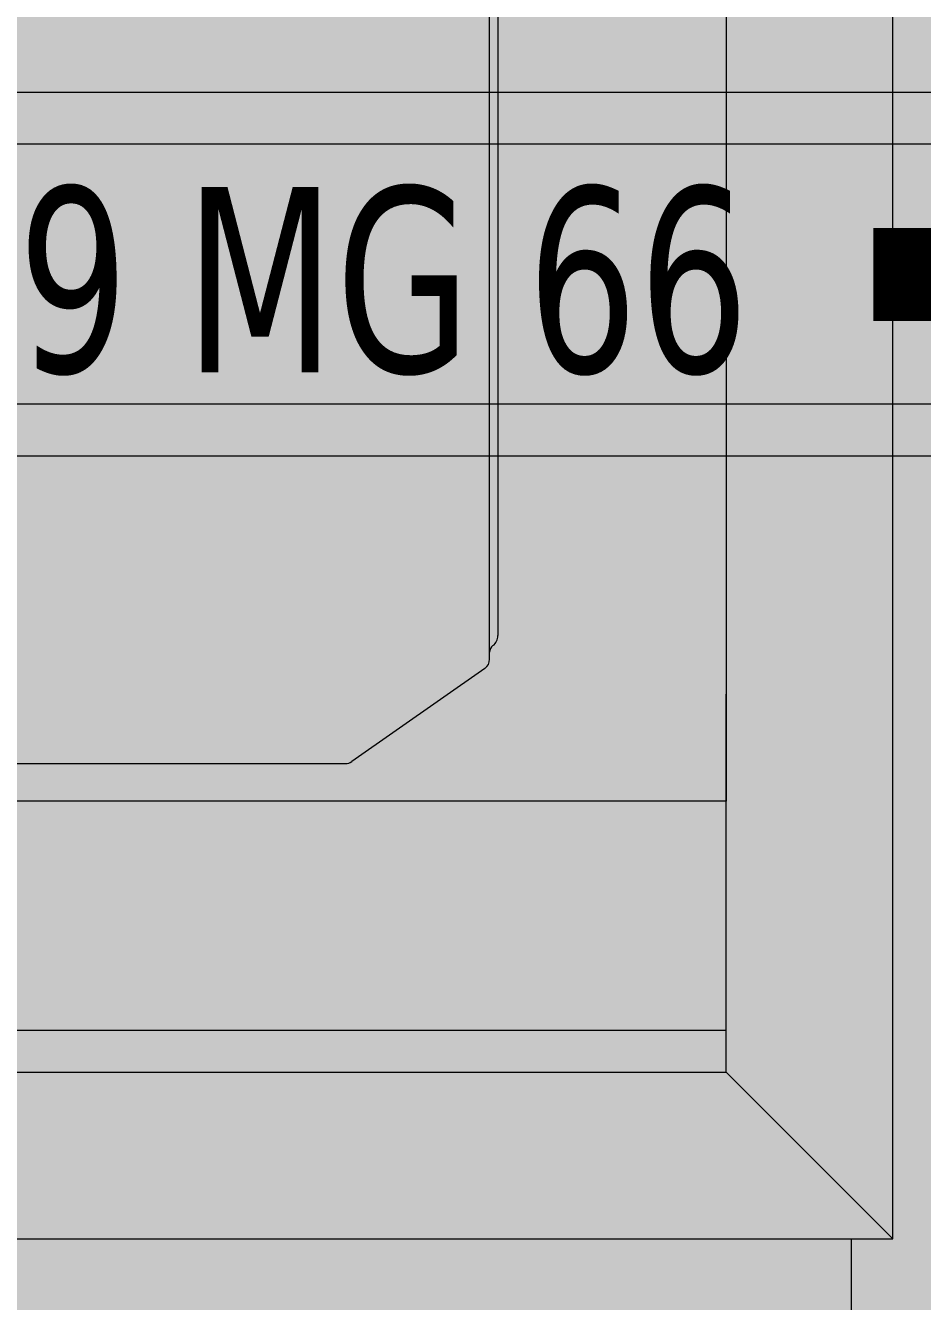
# Model space of a CAD drawing. Header units: centimetres. Extents: x 405564 to 502064, y 46284 to 60634.
# Drawn here: x 484553.48 to 484577.67, y 56054.85 to 56089.27 of the extents above; entities that cross this region are included whole.
import ezdxf
from ezdxf.enums import TextEntityAlignment as Align

# ---------------------------------------------------------------- set-up
doc = ezdxf.new("R2010")
doc.units = ezdxf.units.CM
doc.layers.get('0').update_dxf_attribs({"color": 8, "lineweight": 9})
for name, color, linetype, lineweight in [('0-KRCN-AYDINLATMA-130426', 8, 'Continuous', 9), ('0-KRCN-MİMARİ-220526', 8, 'Continuous', 9), ('Visible (ISO)', 8, 'Continuous', 18)]:
    doc.layers.add(name, color=color, linetype=linetype, lineweight=lineweight)
doc.layers.add('AS_NOT_MIMARI', color=8, linetype='Continuous')
doc.styles.add('TAHOMA', font='tahoma.ttf')

# ---------------------------------------------------------------- blocks, each defined once
blk = doc.blocks.new('YPL 064U 40OD00 8K89 149 MG 66')
at = {"layer": '0-KRCN-AYDINLATMA-130426'}
for points in [[(75.25, -2.9), (75.25, 2.9, 0.414214), (73.25, 4.9), (-73.25, 4.9, 0.414214), (-75.25, 2.9), (-75.25, -2.9, 0.414214), (-73.25, -4.9), (73.25, -4.9, 0.414214)], [(73.85, -2.5), (73.85, 2.5, 0.414214), (72.85, 3.5), (-72.85, 3.5, 0.414214), (-73.85, 2.5), (-73.85, -2.5, 0.414214), (-72.85, -3.5), (72.85, -3.5, 0.414214)]]:
    blk.add_lwpolyline(points, format="xyb", close=True, dxfattribs=at)
at = {"layer": '0-KRCN-AYDINLATMA-130426', "const_width": 2.508, "elevation": 1.254}
blk.add_lwpolyline([(45.352, -0.008), (71.347, -0.008)], dxfattribs=at)
at = {"layer": '0-KRCN-AYDINLATMA-130426', "ltscale": 60, "style": 'TAHOMA', "width": 0.8}
blk.add_text('YPL 064U 40OD00 8K89 149 MG 66', height=5, dxfattribs=at).set_placement((0.002, -0.148), align=Align.MIDDLE_CENTER)
blk = doc.blocks.new('G$C546873DE')
at = {"layer": '0-KRCN-AYDINLATMA-130426'}
blk.add_blockref('YPL 064U 40OD00 8K89 149 MG 66', (13966.93, 8948.546), dxfattribs=at)
blk = doc.blocks.new('A$Cdfb98813')
h = blk.add_hatch()
h.set_pattern_fill('ANGLE', color=256)
h.set_pattern_definition([(0, (-482318.783, -59032.118), (0, 6.985), [5.08, -1.905]), (90, (-482318.783, -59032.118), (-6.985, 4e-16), [5.08, -1.905])])
h.paths.add_polyline_path([(2235.139, -683), (325.139, -683), (325.139, -933.015), (2235.139, -933.015)])
h.paths.add_polyline_path([(800, -700), (900, -700), (900, -800), (800, -800)], flags=16)
h.paths.add_polyline_path([(1700, -700), (1800, -700), (1800, -800), (1700, -800)], flags=16)
at = {"layer": 'Visible (ISO)'}
for p, q in [((727.127, -776.029), (727.127, -723.529)), ((722.627, -735.341), (722.627, -762.776)), ((716.252, -749.779), (716.252, -739.166)), ((716.477, -739.804), (716.477, -759.754)), ((716.252, -760.391), (716.252, -749.779)), ((716.124, -760.637), (712.536, -763.149)), ((722.627, -771.529), (722.627, -761.335)), ((722.627, -761.335), (722.627, -764.216)), ((703.24, -763.204), (712.364, -763.204)), ((722.627, -764.216), (678.377, -764.216)), ((722.627, -770.404), (678.377, -770.404)), ((678.377, -771.529), (722.627, -771.529)), ((727.127, -776.029), (722.627, -771.529)), ((722.627, -771.529), (727.127, -776.029)), ((678.377, -776.029), (727.127, -776.029)), ((726.002, -776.029), (726.002, -815.404))]:
    blk.add_line(p, q, dxfattribs=at)
for centre, radius, start, end in [((716.14, -759.754), 0.338, 306.8699, 0), ((716.477, -760.204), 0.225, 126.8699, 180), ((715.952, -760.391), 0.3, 305, 0), ((712.364, -762.904), 0.3, 270, 305)]:
    blk.add_arc(centre, radius, start, end, dxfattribs=at)
blk = doc.blocks.new('A$C6A10306C')
at = {"layer": 'AS_NOT_MIMARI'}
blk.add_blockref('A$Cdfb98813', (13285.68, -3801.454), dxfattribs=at)

msp = doc.modelspace()

# ---------------------------------------------------------------- block references
at = {"layer": '0-KRCN-AYDINLATMA-130426'}
msp.add_blockref('G$C546873DE', (470564.066, 47134.016), dxfattribs=at)

# ---------------------------------------------------------------- next in the draw order: block references
at = {"layer": '0-KRCN-MİMARİ-220526'}
msp.add_blockref('A$C6A10306C', (470564.066, 60634.016), dxfattribs=at)

doc.saveas('drawing.dxf')
